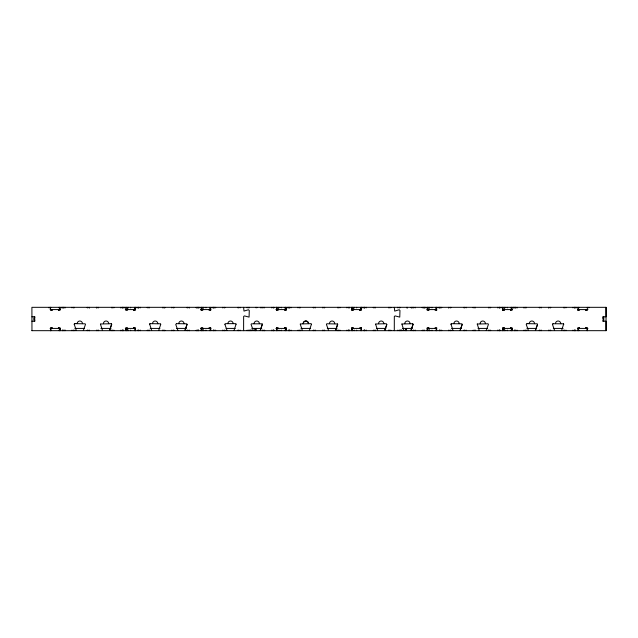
<?xml version="1.0" encoding="UTF-8"?>
<svg xmlns="http://www.w3.org/2000/svg" width="638" height="638" viewBox="0 0 638 638"><rect width="100%" height="100%" fill="white"/><g stroke="black" fill="none" stroke-linecap="round" stroke-linejoin="round"><path stroke-width="0.96" d="M243.604 330.675L243.636 316.44L244.45 315.906L249.075 317.11L249.283 310.499L248.437 309.749L243.979 311.089L243.604 307.325M255.854 307.747L255.854 307.325M394.292 330.675L394.324 316.44L395.137 315.906L399.763 317.11L399.97 310.499L399.173 309.749L394.707 311.113L394.292 307.325M251.149 330.54L251.149 330.109L251.149 330.675M255.854 330.54L255.854 330.109M401.836 330.54L401.836 330.109L401.836 330.675M407.515 307.46L407.515 307.883L407.515 307.325M100.453 324.192L102.503 330.46M253.23 330.46L251.069 324.399L251.388 323.817L262.13 323.817M337.63 323.984L326.752 323.769L326.417 324.399L328.578 330.46M375.599 324.192L377.648 330.46M479.226 330.46L477.264 323.984M528.376 330.46L526.214 324.399L527.012 323.649M224.895 324.264L227 330.46M74.223 324.192L76.273 330.46M176.519 323.649L175.729 324.399L177.89 330.46M300.251 324.192L302.348 330.46M74.183 324.192L74.949 323.649M224.871 324.192L225.565 323.649L235.43 323.649L236.132 324.12M401.884 324.056L403.878 330.46M450.899 324.192L451.664 323.649M450.962 324.12L452.996 330.46M553.242 323.649L552.444 324.399L554.605 330.46M83.331 330.46L85.492 324.399L85.173 323.817L74.909 323.649M111.722 324.399L109.6 330.46L111.602 324.056M158.679 330.46L160.808 324.192M187.07 324.399L184.948 330.46L187.07 324.399L186.751 323.817L176.479 323.649M234.018 330.46L236.092 324.12M309.366 330.46L311.456 324.192M335.596 330.46L337.59 323.984M335.628 330.46L337.757 324.399M384.706 330.46L386.867 324.399L384.746 330.46M410.936 330.46L413.057 324.335M410.976 330.46L413.097 324.399M462.215 324.399L460.094 330.46L462.215 324.399L461.896 323.817L451.345 323.697M486.276 330.46L488.437 324.399L488.062 323.769L477.224 324.056M537.515 324.399L535.394 330.46L537.555 324.399L537.236 323.817L526.972 323.649M561.623 330.46L563.657 324.056M149.547 324.12L150.289 323.649M149.619 323.984L151.661 330.46M100.509 323.984L111.315 323.729M300.307 323.984L310.77 323.649L311.496 324.192M375.654 323.984L386.461 323.729M401.884 323.984L412.69 323.729M552.851 323.729L563.506 323.817M50.075 309.582L60.275 309.582M125.327 309.582L135.615 309.582M200.627 309.582L210.875 309.582M275.919 309.582L286.183 309.582M351.825 309.582L361.403 309.582L361.379 307.325M427.101 309.582L436.687 309.582M502.393 309.582L511.995 309.582M577.693 309.582L587.957 309.582M52.021 310.339L52.021 309.582L52.061 310.339L50.514 310.339L50.585 307.325M58.465 310.339L58.465 309.582L58.425 310.339L59.972 310.339L60.004 307.325L60.06 307.883M133.805 310.339L133.805 309.582L133.765 310.339L135.312 310.339L135.352 307.325L135.4 307.883M201.201 310.339L202.748 310.339L202.709 309.582M210.62 307.46L210.66 310.339L209.112 310.339L209.152 309.582M276.541 307.325L276.541 310.339L278.088 310.339L278.048 309.582M285.96 310.339L285.96 307.325L285.999 310.339L284.452 310.339L284.492 309.582M351.889 307.325L351.889 310.339L353.436 310.339L353.396 309.582M359.8 310.339L361.339 310.339L361.307 307.325M428.736 310.339L428.736 309.582L428.776 310.339L427.229 310.339L427.237 307.325L427.285 307.883M436.687 310.339L435.14 310.339L435.18 309.582M502.577 310.339L504.124 310.339L504.124 309.582L504.084 310.339M510.528 310.339L510.528 309.582L510.488 310.339L512.027 310.339L511.995 307.325M577.916 310.339L579.463 310.339L579.424 309.582M585.867 310.339L585.867 309.582L585.828 310.339L587.375 310.339L587.335 307.325M31.924 316.799L34.891 316.799L34.851 318.306L34.101 318.306L34.101 319.694L34.891 319.694L34.851 321.201L31.924 321.201M603.46 318.306L602.671 318.306L602.711 316.799L606.1 316.799L606.06 307.325L31.9 307.325L31.964 330.675M150.249 323.649L160.561 323.817M52.021 327.661L52.021 328.418L52.061 327.661L50.514 327.661L50.554 330.675M58.465 327.661L58.465 328.418L58.425 327.661L59.972 327.661L59.932 330.675M133.805 327.661L133.805 328.418L133.765 327.661L135.312 327.661L135.272 330.675M210.62 327.661L210.62 330.675L210.66 327.661L209.112 327.661L209.112 328.418M276.581 327.661L276.581 330.675L276.541 327.661L278.088 327.661L278.048 328.418M284.452 327.661L285.999 327.661L285.999 330.675L285.96 327.661M351.929 327.661L351.929 330.675L351.889 327.661L353.436 327.661L353.396 328.418M361.339 327.661L359.8 327.661L359.84 328.418M428.736 327.661L428.736 328.418L428.776 327.661L427.229 327.661L427.269 330.675M504.084 327.661L504.084 328.418L504.124 327.661L502.577 327.661L502.616 330.675M510.528 327.661L510.528 328.418L510.488 327.661L512.027 327.661L511.987 330.675L511.987 328.418L502.393 328.418M579.463 327.661L577.916 327.661L577.916 330.675M585.867 327.661L585.867 328.418L585.828 327.661L587.375 327.661L587.391 330.675M50.075 328.418L60.275 328.418M74.861 328.418L84.575 328.418M100.876 328.418L110.996 328.418M125.327 328.418L135.615 328.418M150.209 328.418L159.923 328.418M176.622 328.418L186.336 328.418M200.627 328.418L210.875 328.418M226.107 328.418L235.262 328.418M251.851 328.418L261.684 328.418M275.919 328.418L286.183 328.418M300.984 328.418L310.634 328.418M327.31 328.418L337.024 328.418M351.825 328.418L361.403 328.418L361.395 330.675L361.307 327.661M376.763 328.418L385.95 328.418M402.538 328.418L412.292 328.418M427.125 328.418L436.687 328.418M451.584 328.418L461.298 328.418M478.006 328.418L487.344 328.418M526.932 328.418L536.638 328.418M553.345 328.418L563.059 328.418M577.685 328.418L587.949 328.418M31.9 330.675L606.1 330.675L606.06 321.201L602.671 321.201L603.42 318.306M412.65 323.729L413.065 324.192M111.275 323.729L111.674 324.264M563.466 323.817L563.785 324.335M262.314 324.12L260.288 330.46L262.37 324.335M411.255 307.46L411.255 307.883L411.255 307.325M405.569 330.109L405.569 330.54M400.863 330.54L400.863 330.109L400.863 330.675M254.881 330.109L254.881 330.54M250.176 330.54L250.176 330.109L250.176 330.675M606.044 307.325L606.036 330.675M603.779 316.799L603.779 321.201M588.898 307.325L588.882 307.883M587.064 328.418L587.064 330.675M579.424 327.661L579.463 328.418M578.818 307.325L578.818 307.883M578.818 309.159L578.818 309.582M578.818 328.418L578.818 328.841M578.818 330.109L578.818 330.675M578.108 307.325L578.108 307.883M578.108 309.159L578.108 309.582M578.108 328.418L578.108 328.841M578.108 330.109L578.108 330.675M577.972 307.325L577.956 310.339M576.457 307.325L576.457 307.883M575.261 307.325L575.261 307.883M575.261 330.109L575.261 330.675M575.117 307.325L575.117 307.883M575.117 330.109L575.117 330.675M574.551 307.325L574.551 307.883M574.551 330.109L574.551 330.675M574.367 307.325L574.367 307.883M574.367 330.109L574.367 330.675M572.996 307.325L572.996 307.883M572.964 330.109L572.996 330.675M565.938 307.325L565.938 307.883M565.938 330.109L565.938 330.675M564.574 307.325L564.574 307.883M564.574 330.109L564.574 330.675M563.817 307.325L563.817 307.883M563.817 330.109L563.817 330.675M550.642 307.325L550.642 307.883M550.642 330.109L550.642 330.675M549.892 307.325L549.892 307.883M549.892 330.109L549.892 330.675M548.52 330.109L548.52 330.675M541.495 307.325L541.495 307.883M541.495 330.109L541.463 330.675M540.099 307.325L540.099 307.883M540.099 330.109L540.099 330.675M539.341 307.325L539.341 307.883M539.341 330.109L539.341 330.675M526.167 307.325L526.167 307.883M526.167 330.109L526.167 330.675M525.417 307.325L525.417 307.883M525.417 330.109L525.417 330.675M524.045 330.109L524.045 330.675M515.624 307.325L515.624 307.883M515.624 330.109L515.624 330.675M515.432 307.325L515.432 307.883M514.866 307.325L514.866 307.883M514.866 330.109L514.866 330.675M514.722 307.325L514.722 307.883M514.722 330.109L514.722 330.675M513.55 307.325L513.55 307.883M513.542 307.325L513.542 307.883M511.883 307.325L511.883 307.883M511.883 309.159L511.883 309.582M511.883 328.418L511.883 328.841M511.883 330.109L511.883 330.675M511.174 307.325L511.174 309.582M511.174 328.418L511.174 328.841M511.174 330.109L511.174 330.675M507.322 307.325L507.322 307.883M507.322 330.109L507.322 330.675M505.065 307.325L505.065 307.883M505.065 330.109L505.065 330.675M504.307 307.325L504.307 309.582M504.307 328.418L504.307 330.675M503.47 307.325L503.47 307.883M503.47 309.159L503.47 309.582M503.47 328.418L503.47 330.675M502.76 307.325L502.76 307.883M502.76 309.159L502.76 309.582M502.76 328.418L502.76 328.841M502.76 330.109L502.76 330.675M502.632 307.325L502.616 310.339M501.125 307.325L501.109 307.883M499.921 307.325L499.921 307.883M499.921 330.109L499.921 330.675M499.777 307.325L499.777 307.883M499.777 330.109L499.777 330.675M499.211 307.325L499.211 307.883M499.211 330.109L499.211 330.675M499.02 307.325L499.02 307.883M499.02 330.109L499.02 330.675M497.656 307.325L497.624 307.883M497.656 330.109L497.656 330.675M490.598 307.325L490.63 307.883M490.63 330.109L490.598 330.675M489.226 307.325L489.226 307.883M489.226 330.109L489.226 330.675M488.477 307.325L488.477 307.883M488.477 330.109L488.477 330.675M475.302 307.325L475.302 307.883M475.302 330.109L475.302 330.675M474.544 307.325L474.544 307.883M474.544 330.109L474.544 330.675M473.149 307.325L473.181 307.883M473.181 330.109L473.181 330.675M466.155 307.325L466.155 307.883M466.123 330.109L466.123 330.675M464.751 307.325L464.751 307.883M464.751 330.109L464.751 330.675M464.001 307.325L464.001 307.883M464.001 330.109L464.001 330.675M450.827 307.325L450.827 307.883M450.827 330.109L450.827 330.675M450.069 307.325L450.069 307.883M450.069 330.109L450.069 330.675M448.705 330.109L448.705 330.675M441.679 307.325L441.648 307.883M441.679 330.109L441.679 330.675M440.276 307.325L440.276 307.883M440.276 330.109L440.276 330.675M440.092 307.325L440.092 307.883M439.526 307.325L439.526 307.883M439.526 330.109L439.526 330.675M439.375 307.325L439.375 307.883M439.375 330.109L439.375 330.675M438.21 307.325L438.21 307.883M436.647 307.325L436.647 310.339M436.647 330.675L436.687 327.661L435.14 327.661L435.18 328.418M436.536 307.325L436.536 307.883M436.536 309.159L436.536 309.582M436.536 328.418L436.536 328.841M436.536 330.109L436.536 330.675M435.826 307.325L435.826 309.582M435.826 328.418L435.826 328.841M435.826 330.109L435.826 330.675M431.974 307.325L431.974 307.883M431.974 330.109L431.974 330.675M429.717 307.325L429.717 307.883M429.717 330.109L429.717 330.675M428.967 307.325L428.967 309.582M428.967 328.418L428.967 330.675M428.13 307.325L428.13 307.883M428.13 309.159L428.13 309.582M427.42 307.325L427.42 307.883M427.42 309.159L427.42 309.582M427.285 309.159L427.285 309.582M427.324 328.418L427.324 330.675M425.769 307.325L425.769 307.883M424.573 307.325L424.573 307.883M424.43 307.325L424.43 307.883M424.43 330.109L424.43 330.675M423.863 307.325L423.863 307.883M423.68 307.325L423.68 307.883M423.68 330.109L423.68 330.675M422.276 307.325L422.276 307.883M422.308 330.109L422.308 330.675M415.25 307.325L415.25 307.883M415.25 330.109L415.282 330.675M413.879 307.325L413.879 307.883M413.879 330.109L413.879 330.675M413.129 307.325L413.129 307.883M413.129 330.109L413.129 330.675M412.22 307.325L412.22 307.883M406.542 307.325L406.542 307.883M406.542 328.418L406.542 330.675M405.569 328.418L405.569 330.675M399.954 307.325L399.954 307.883M399.954 330.109L399.954 330.675M399.205 307.325L399.205 307.883M399.205 330.109L399.205 330.675M397.801 307.325L397.833 307.883M397.833 330.109L397.833 330.675M390.775 307.325L390.807 307.883M390.807 330.109L390.775 330.675M389.411 307.325L389.411 307.883M389.411 330.109L389.411 330.675M388.654 307.325L388.654 307.883M388.654 330.109L388.654 330.675M375.479 307.325L375.479 307.883M375.479 330.109L375.479 330.675M374.729 307.325L374.729 307.883M374.729 330.109L374.729 330.675M373.326 307.325L373.358 307.883M373.358 330.109L373.358 330.675M366.3 307.325L366.3 307.883M366.332 330.109L366.332 330.675M364.936 307.325L364.936 307.883M364.936 330.109L364.936 330.675M364.745 307.325L364.745 307.883M364.745 330.109L364.745 330.675M364.178 307.325L364.178 307.883M364.178 330.109L364.178 330.675M364.035 307.325L364.035 307.883M364.035 330.109L364.035 330.675M362.942 307.325L362.942 307.883M361.196 307.325L361.196 307.883M361.196 309.159L361.196 309.582M361.196 328.418L361.196 328.841M361.196 330.109L361.196 330.675M360.486 307.325L360.486 309.582M360.486 328.418L360.486 328.841M360.486 330.109L360.486 330.675M359.8 309.582L359.84 310.339M356.634 307.325L356.634 307.883M356.634 330.109L356.634 330.675M354.369 307.325L354.369 307.883M354.369 330.109L354.369 330.675M353.619 307.325L353.619 309.582M352.782 307.325L352.782 307.883M352.782 309.159L352.782 309.582M352.782 328.418L352.782 328.841M352.782 330.109L352.782 330.675M352.072 307.325L352.072 307.883M352.072 309.159L352.072 309.582M352.072 328.418L352.072 328.841M352.072 330.109L352.072 330.675M351.961 307.325L351.929 310.339M349.233 307.325L349.233 307.883M349.233 330.109L349.233 330.675M349.09 307.325L349.09 307.883M349.09 330.109L349.09 330.675M348.523 330.109L348.523 330.675M348.332 307.325L348.332 307.883M348.332 330.109L348.332 330.675M346.936 307.325L346.936 307.883M346.96 330.109L346.96 330.675M339.934 307.325L339.934 307.883M339.91 330.109L339.91 330.675M338.539 307.325L338.539 307.883M338.539 330.109L338.539 330.675M337.781 307.325L337.781 307.883M337.781 330.109L337.781 330.675M324.614 307.325L324.614 307.883M324.614 330.109L324.614 330.675M323.857 307.325L323.857 307.883M323.857 330.109L323.857 330.675M322.461 307.325L322.493 307.883M322.493 330.109L322.493 330.675M315.467 307.325L315.435 307.883M315.467 330.109L315.467 330.675M314.063 307.325L314.063 307.883M314.063 330.109L314.063 330.675M313.314 307.325L313.314 307.883M313.314 330.109L313.314 330.675M300.243 330.109L300.243 330.675M300.139 307.325L300.139 307.883M299.485 330.109L299.485 330.675M299.381 307.325L299.381 307.883M298.121 330.109L298.121 330.675M298.018 307.325L298.018 307.883M291.064 330.109L291.095 330.675M290.96 307.325L290.96 307.883M289.588 307.325L289.588 307.883M289.692 330.109L289.692 330.675M289.397 307.325L289.397 307.883M289.397 330.109L289.397 330.675M288.942 330.109L288.942 330.675M288.839 307.325L288.839 307.883M288.687 307.325L288.687 307.883M288.687 330.109L288.687 330.675M287.594 307.325L287.594 307.883M285.848 307.325L285.848 307.883M285.848 309.159L285.848 309.582M285.848 328.418L285.848 328.841M285.848 330.109L285.848 330.675M285.138 307.325L285.138 309.582M285.138 328.418L285.138 328.841M285.138 330.109L285.138 330.675M284.492 327.661L284.452 328.418M281.286 307.325L281.286 307.883M281.286 330.109L281.286 330.675M279.029 307.325L279.029 307.883M279.029 330.109L279.029 330.675M278.272 307.325L278.272 309.582M277.442 307.325L277.442 307.883M277.442 309.159L277.442 309.582M277.442 328.418L277.442 328.841M277.442 330.109L277.442 330.675M276.733 307.325L276.733 309.582M276.733 328.418L276.733 330.675M276.621 307.325L276.581 310.339M273.885 307.325L273.885 307.883M273.885 330.109L273.885 330.675M273.742 307.325L273.742 307.883M273.742 330.109L273.742 330.675M273.176 330.109L273.176 330.675M272.992 307.325L272.992 307.883M272.992 330.109L272.992 330.675M271.621 307.325L271.589 307.883M271.621 330.109L271.621 330.675M264.563 307.325L264.563 307.883M263.191 307.325L263.191 307.883M263.191 330.109L263.191 330.675M262.441 307.325L262.441 307.883M262.441 330.109L262.441 330.675M261.532 307.325L261.532 307.883M260.567 307.325L260.559 307.883M256.827 307.325L256.827 307.883M255.854 328.418L255.854 330.675M255.814 328.418L255.814 330.675M254.881 328.418L254.881 330.675M249.267 307.325L249.267 307.883M249.267 330.109L249.267 330.675M248.517 307.325L248.517 307.883M248.517 330.109L248.517 330.675M247.145 307.325L247.145 307.883M247.145 330.109L247.145 330.675M240.087 307.325L240.087 307.883M240.087 330.109L240.087 330.675M238.724 307.325L238.724 307.883M238.724 330.109L238.724 330.675M237.966 307.325L237.966 307.883M237.966 330.109L237.966 330.675M224.791 307.325L224.791 307.883M224.791 330.109L224.791 330.675M224.042 307.325L224.042 307.883M224.042 330.109L224.042 330.675M222.67 307.325L222.638 307.883M222.67 330.109L222.67 330.675M215.644 307.325L215.644 307.883M215.612 330.109L215.612 330.675M214.248 307.325L214.248 307.883M214.248 330.109L214.248 330.675M214.057 307.325L214.057 307.883M213.491 307.325L213.491 307.883M213.491 330.109L213.491 330.675M213.347 307.325L213.347 307.883M213.347 330.109L213.347 330.675M212.175 307.325L212.175 307.883M210.508 307.325L210.62 310.339M209.798 307.325L209.798 309.582M209.79 328.418L209.79 328.841M209.79 330.109L209.79 330.675M205.946 307.325L205.946 307.883M205.946 330.109L205.946 330.675M203.681 307.325L203.681 307.883M203.681 330.109L203.681 330.675M202.932 307.325L202.932 309.582M202.932 328.418L202.932 330.675M202.709 328.418L202.748 327.661L201.201 327.661L201.241 330.675M202.094 307.325L202.094 307.883M202.094 309.159L202.094 309.582M202.094 328.418L202.094 328.841M202.094 330.109L202.094 330.675M201.385 307.325L201.329 307.883M201.329 309.159L201.329 309.582M201.385 328.418L201.385 330.675M201.273 307.325L201.241 310.339M199.806 307.325L199.822 307.883M198.546 307.325L198.546 307.883M198.546 330.109L198.546 330.675M198.394 307.325L198.394 307.883M198.394 330.109L198.394 330.675M197.836 307.325L197.836 307.883M197.836 330.109L197.836 330.675M197.644 307.325L197.644 307.883M197.644 330.109L197.644 330.675M187.851 307.325L187.851 307.883M187.851 330.109L187.851 330.675M187.094 307.325L187.094 307.883M187.094 330.109L187.094 330.675M173.927 307.325L173.927 307.883M173.927 330.109L173.927 330.675M173.169 307.325L173.169 307.883M173.169 330.109L173.169 330.675M171.774 307.325L171.774 307.883M171.805 330.109L171.805 330.675M163.376 307.325L163.376 307.883M163.376 330.109L163.376 330.675M162.618 307.325L162.618 307.883M162.618 330.109L162.618 330.675M149.452 307.325L149.452 307.883M149.452 330.109L149.452 330.675M148.694 307.325L148.694 307.883M148.694 330.109L148.694 330.675M147.298 307.325L147.298 307.883M147.33 330.109L147.33 330.675M140.304 307.325L140.272 307.883M140.304 330.109L140.304 330.675M138.901 307.325L138.901 307.883M138.901 330.109L138.901 330.675M138.709 307.325L138.709 307.883M138.151 307.325L138.151 307.883M138.151 330.109L138.151 330.675M137.999 307.325L137.999 307.883M137.999 330.109L137.999 330.675M136.891 307.325L136.907 307.883M135.4 309.159L135.4 309.582M135.4 328.418L135.4 330.675M135.16 307.325L135.16 307.883M135.16 309.159L135.16 309.582M135.16 328.418L135.16 328.841M135.16 330.109L135.16 330.675M134.451 307.325L134.451 309.582M134.451 328.418L134.451 328.841M134.451 330.109L134.451 330.675M130.599 307.325L130.599 307.883M130.599 330.109L130.599 330.675M128.342 307.325L128.342 307.883M128.342 330.109L128.342 330.675M127.584 307.325L127.584 309.582M127.584 328.418L127.584 330.675M127.361 309.582L127.401 310.339L125.853 310.339L125.933 307.325M127.361 328.418L127.401 327.661L125.853 327.661L125.893 330.675M126.755 307.325L126.755 307.883M126.755 309.159L126.755 309.582M126.755 328.418L126.755 328.841M126.755 330.109L126.755 330.675M126.045 307.325L125.981 307.883M125.981 309.159L126.045 309.582M126.045 328.418L126.045 330.675M124.466 307.325L124.466 307.883M123.198 307.325L123.198 307.883M123.198 330.109L123.198 330.675M123.054 307.325L123.054 307.883M123.054 330.109L123.054 330.675M122.488 307.325L122.488 307.883M122.488 330.109L122.488 330.675M122.297 307.325L122.297 307.883M122.297 330.109L122.297 330.675M113.875 307.325L113.875 307.883M113.875 330.109L113.875 330.675M112.503 307.325L112.503 307.883M112.503 330.109L112.503 330.675M111.754 307.325L111.754 307.883M111.754 330.109L111.754 330.675M98.579 307.325L98.579 307.883M98.579 330.109L98.579 330.675M97.829 307.325L97.829 307.883M97.829 330.109L97.829 330.675M96.458 307.325L96.458 307.883M96.458 330.109L96.458 330.675M96.426 307.325L96.426 307.883M88.028 307.325L88.028 307.883M88.028 330.109L88.028 330.675M87.278 307.325L87.278 307.883M87.278 330.109L87.278 330.675M74.104 307.325L74.104 307.883M74.104 330.109L74.104 330.675M73.354 307.325L73.354 307.883M73.354 330.109L73.354 330.675M71.95 307.325L71.982 307.883M71.982 330.109L71.982 330.675M64.956 307.325L64.956 307.883M64.956 330.109L64.956 330.675M64.924 307.325L64.924 307.883M64.924 330.109L64.924 330.675M63.561 307.325L63.561 307.883M63.561 330.109L63.561 330.675M63.369 307.325L63.369 307.883M62.803 307.325L62.803 307.883M62.803 330.109L62.803 330.675M62.66 307.325L62.66 307.883M62.66 330.109L62.66 330.675M61.551 307.325L61.551 307.883M60.06 309.159L60.06 309.582M60.06 328.418L60.06 330.675M59.812 307.325L59.812 307.883M59.812 309.159L59.812 309.582M59.812 328.418L59.812 328.841M59.812 330.109L59.812 330.675M59.103 307.325L59.103 307.883M59.103 309.159L59.103 309.582M59.103 328.418L59.103 328.841M59.103 330.109L59.103 330.675M50.865 328.418L50.865 330.675M50.641 307.325L50.641 307.883M50.641 309.159L50.641 309.582M50.641 328.418L50.641 330.675M34.181 316.799L34.181 321.201M152.53 323.649A2.64 2.64 0 0 1 155.17 321.01A2.64 2.64 0 0 1 157.801 323.649M103.42 323.649A2.64 2.64 0 0 1 106.052 321.01A2.64 2.64 0 0 1 108.691 323.649M77.19 323.649A2.64 2.64 0 0 1 79.822 321.01A2.64 2.64 0 0 1 82.462 323.649M227.878 323.649A2.64 2.64 0 0 1 230.509 321.01A2.64 2.64 0 0 1 233.149 323.649M178.76 323.649A2.64 2.64 0 0 1 181.399 321.01A2.64 2.64 0 0 1 184.031 323.649M378.565 323.649A2.64 2.64 0 0 1 381.197 321.01A2.64 2.64 0 0 1 383.837 323.649M329.447 323.649A2.64 2.64 0 0 1 332.087 321.01A2.64 2.64 0 0 1 334.719 323.649M303.202 323.649A2.64 2.64 0 0 1 305.833 321.01A2.64 2.64 0 0 1 308.489 323.649M308.473 323.649A2.64 2.64 0 0 0 305.833 321.01A2.64 2.64 0 0 0 303.217 323.649M254.099 323.649A2.64 2.64 0 0 1 256.739 321.01A2.64 2.64 0 0 1 259.379 323.649M555.475 323.649A2.64 2.64 0 0 1 558.114 321.01A2.64 2.64 0 0 1 560.754 323.649M529.245 323.649A2.64 2.64 0 0 1 531.885 321.01A2.64 2.64 0 0 1 534.524 323.649M480.135 323.649A2.64 2.64 0 0 1 482.775 321.01A2.64 2.64 0 0 1 485.406 323.649M453.905 323.649A2.64 2.64 0 0 1 456.545 321.01A2.64 2.64 0 0 1 459.177 323.649M404.787 323.649A2.64 2.64 0 0 1 407.427 321.01A2.64 2.64 0 0 1 410.067 323.649M548.52 307.883L548.52 307.325L548.489 307.883M524.045 307.883L524.045 307.325L524.013 307.883M517.019 307.883L517.019 307.325L516.987 307.883M517.019 330.675L517.019 330.109L516.987 330.675M448.705 307.883L448.705 307.325L448.673 307.883M264.595 330.675L264.595 330.109L264.563 330.675M196.273 307.883L196.273 307.325L196.241 307.883M196.273 330.675L196.273 330.109L196.241 330.675M189.247 307.883L189.247 307.325L189.215 307.883M189.247 330.675L189.247 330.109L189.215 330.675M164.779 307.883L164.779 307.325L164.748 307.883M164.779 330.675L164.779 330.109L164.748 330.675M120.933 307.883L120.933 307.325L120.901 307.883M120.933 330.675L120.933 330.109L120.901 330.675M89.432 307.883L89.432 307.325L89.4 307.883M89.432 330.675L89.432 330.109L89.4 330.675M49.134 307.883L49.134 307.325L49.118 307.883"/></g></svg>
